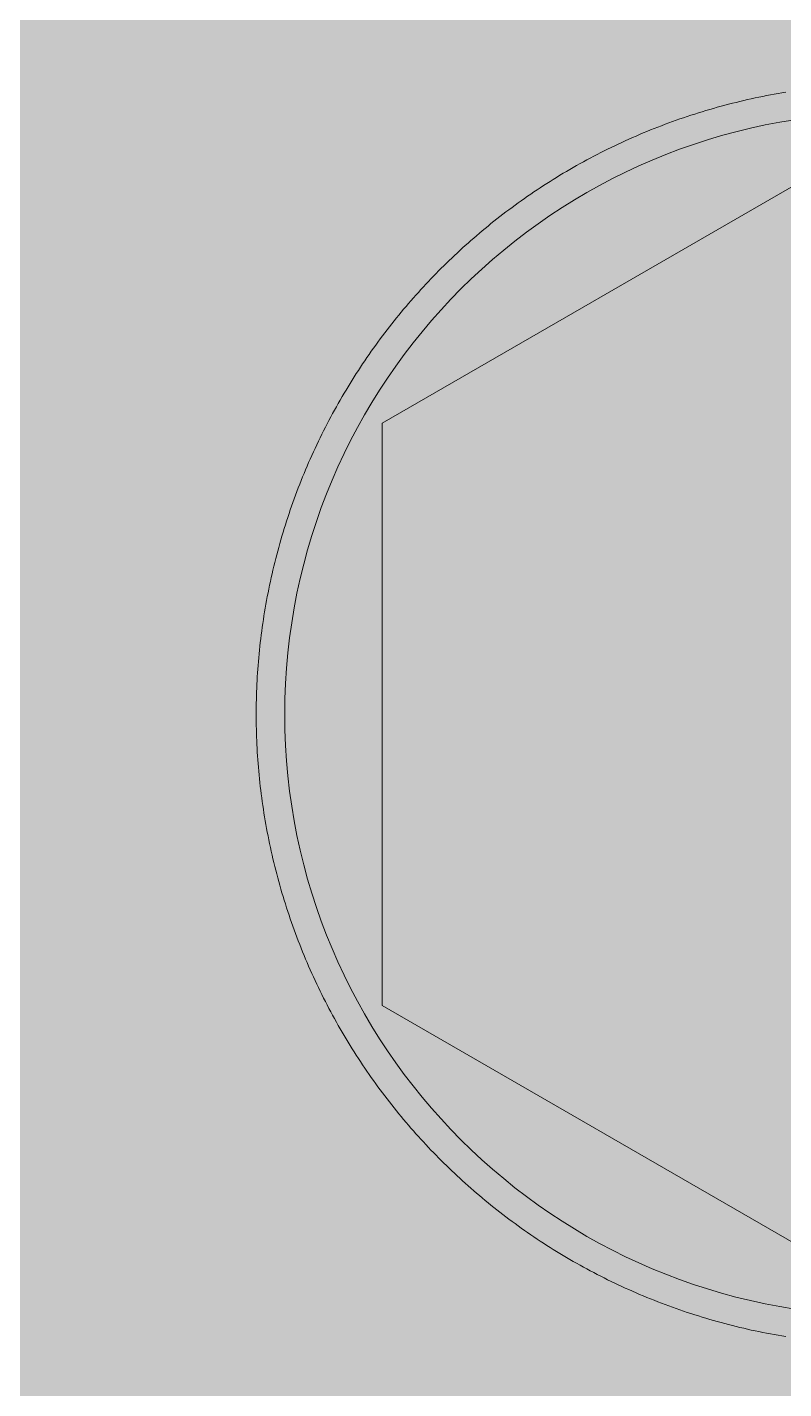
# Model space of a CAD drawing. Header units: millimetres. Extents: x 126 to 12547, y 1644 to 26714.
# Drawn here: x 9356.46 to 9359.46, y 3332.36 to 3337.76 of the extents above; entities that cross this region are included whole.
import ezdxf

# ---------------------------------------------------------------- set-up
doc = ezdxf.new("R2010")
doc.units = ezdxf.units.MM
for name, color, linetype, lineweight in [('F_ARREDI', 7, 'Continuous', 5), ('F_FERRAMENTA', 253, 'Continuous', 5), ('F_MULTI laminato OPACO_retino', 1, 'Continuous', 5), ('F_MULTI_tessuto_retino', 8, 'Continuous', 5)]:
    doc.layers.add(name, color=color, linetype=linetype, lineweight=lineweight)

# ---------------------------------------------------------------- blocks, each defined once
blk = doc.blocks.new('CASSETTIERA INTERNA_armadi_sez._..........')
at = {"layer": 'F_MULTI laminato OPACO_retino'}
h = blk.add_hatch(color=9, dxfattribs=at)
h.dxf.hatch_style = 1
h.paths.add_polyline_path([(737308.4138, 530376.8016), (737838.4138, 530376.8016), (737838.4138, 529835.8018), (737308.4138, 529835.8018)])
blk = doc.blocks.new('ARMADIO_camera master_sez._2')
at = {"layer": 'F_MULTI_tessuto_retino', "true_color": 0x939598}
h = blk.add_hatch(color=252, dxfattribs=at)
h.dxf.hatch_style = 1
h.paths.add_polyline_path([(737273.4138, 529835.8018), (737853.4138, 529835.8018), (737853.4138, 531875.8018), (737273.4138, 531875.8018)])
at = {"layer": 'F_FERRAMENTA'}
for p, q in [((737802.7879, 529908.2219), (737802.8029, 529908.2258)), ((737802.8029, 529908.2258), (737802.8179, 529908.2295)), ((737802.8179, 529908.2295), (737802.833, 529908.2332)), ((737802.833, 529908.2332), (737802.8481, 529908.2367)), ((737802.8481, 529908.2367), (737802.8631, 529908.2402)), ((737802.8631, 529908.2402), (737802.8782, 529908.2435)), ((737802.8782, 529908.2435), (737802.8934, 529908.2468)), ((737802.8934, 529908.2468), (737802.9085, 529908.25)), ((737802.9085, 529908.25), (737802.9236, 529908.253)), ((737802.9236, 529908.253), (737802.9387, 529908.256)), ((737802.9387, 529908.256), (737802.9539, 529908.2589)), ((737802.9539, 529908.2589), (737802.9691, 529908.2617)), ((737802.9691, 529908.2617), (737802.9842, 529908.2644)), ((737802.9842, 529908.2644), (737802.9994, 529908.267)), ((737802.9994, 529908.267), (737803.0145, 529908.2695)), ((737802.6093, 529908.1686), (737802.624, 529908.1735)), ((737802.624, 529908.1735), (737802.6388, 529908.1784)), ((737802.6388, 529908.1784), (737802.6536, 529908.1831)), ((737802.6536, 529908.1831), (737802.6684, 529908.1878)), ((737802.6684, 529908.1878), (737802.6833, 529908.1924)), ((737802.6833, 529908.1924), (737802.6981, 529908.1969)), ((737802.6981, 529908.1969), (737802.713, 529908.2013)), ((737802.713, 529908.2013), (737802.728, 529908.2056)), ((737802.728, 529908.2056), (737802.7429, 529908.2098)), ((737802.7429, 529908.2098), (737802.7579, 529908.214)), ((737802.7579, 529908.214), (737802.7729, 529908.218)), ((737802.7729, 529908.218), (737802.7879, 529908.2219)), ((737802.4637, 529908.114), (737802.4781, 529908.1199)), ((737802.4781, 529908.1199), (737802.4925, 529908.1256)), ((737802.4925, 529908.1256), (737802.507, 529908.1313)), ((737802.507, 529908.1313), (737802.5215, 529908.1369)), ((737802.5215, 529908.1369), (737802.5361, 529908.1424)), ((737802.5361, 529908.1424), (737802.5506, 529908.1478)), ((737802.5506, 529908.1478), (737802.5653, 529908.1531)), ((737802.5653, 529908.1531), (737802.5799, 529908.1584)), ((737802.5799, 529908.1584), (737802.5946, 529908.1635)), ((737802.5946, 529908.1635), (737802.6093, 529908.1686)), ((737801.4138, 529906.9563), (737803.4138, 529908.111)), ((737802.3361, 529908.0573), (737802.3501, 529908.064)), ((737802.3501, 529908.064), (737802.3641, 529908.0705)), ((737802.3641, 529908.0705), (737802.3782, 529908.077)), ((737802.3782, 529908.077), (737802.3924, 529908.0834)), ((737802.3924, 529908.0834), (737802.4066, 529908.0897)), ((737802.4066, 529908.0897), (737802.4208, 529908.0959)), ((737802.4208, 529908.0959), (737802.4351, 529908.102)), ((737802.4351, 529908.102), (737802.4494, 529908.1081)), ((737802.4494, 529908.1081), (737802.4637, 529908.114)), ((737802.2394, 529908.0085), (737802.253, 529908.0157)), ((737802.253, 529908.0157), (737802.2667, 529908.0229)), ((737802.2667, 529908.0229), (737802.2805, 529908.0299)), ((737802.2805, 529908.0299), (737802.2943, 529908.0369)), ((737802.2943, 529908.0369), (737802.3082, 529908.0438)), ((737802.3082, 529908.0438), (737802.3221, 529908.0506)), ((737802.3221, 529908.0506), (737802.3361, 529908.0573)), ((737802.132, 529907.9479), (737802.1452, 529907.9558)), ((737802.1452, 529907.9558), (737802.1585, 529907.9635)), ((737802.1585, 529907.9635), (737802.1718, 529907.9712)), ((737802.1718, 529907.9712), (737802.1852, 529907.9788)), ((737802.1852, 529907.9788), (737802.1987, 529907.9864)), ((737802.1987, 529907.9864), (737802.2122, 529907.9938)), ((737802.2122, 529907.9938), (737802.2257, 529908.0012)), ((737802.2257, 529908.0012), (737802.2394, 529908.0085)), ((737802.0538, 529907.8993), (737802.0667, 529907.9076)), ((737802.0667, 529907.9076), (737802.0796, 529907.9158)), ((737802.0796, 529907.9158), (737802.0926, 529907.9239)), ((737802.0926, 529907.9239), (737802.1057, 529907.932)), ((737802.1057, 529907.932), (737802.1188, 529907.94)), ((737802.1188, 529907.94), (737802.132, 529907.9479)), ((737801.9656, 529907.8394), (737801.978, 529907.8482)), ((737801.978, 529907.8482), (737801.9905, 529907.8569)), ((737801.9905, 529907.8569), (737802.003, 529907.8655)), ((737802.003, 529907.8655), (737802.0156, 529907.874)), ((737802.0156, 529907.874), (737802.0283, 529907.8825)), ((737802.0283, 529907.8825), (737802.041, 529907.891)), ((737802.041, 529907.891), (737802.0538, 529907.8993)), ((737801.8926, 529907.7855), (737801.9046, 529907.7946)), ((737801.9046, 529907.7946), (737801.9166, 529907.8037)), ((737801.9166, 529907.8037), (737801.9288, 529907.8127)), ((737801.9288, 529907.8127), (737801.941, 529907.8217)), ((737801.941, 529907.8217), (737801.9533, 529907.8306)), ((737801.9533, 529907.8306), (737801.9656, 529907.8394)), ((737801.8337, 529907.7389), (737801.8453, 529907.7483)), ((737801.8453, 529907.7483), (737801.8571, 529907.7577)), ((737801.8571, 529907.7577), (737801.8688, 529907.767)), ((737801.8688, 529907.767), (737801.8807, 529907.7763)), ((737801.8807, 529907.7763), (737801.8926, 529907.7855)), ((737801.7655, 529907.6812), (737801.7767, 529907.691)), ((737801.7767, 529907.691), (737801.7879, 529907.7006)), ((737801.7879, 529907.7006), (737801.7993, 529907.7103)), ((737801.7993, 529907.7103), (737801.8107, 529907.7199)), ((737801.8107, 529907.7199), (737801.8222, 529907.7294)), ((737801.8222, 529907.7294), (737801.8337, 529907.7389)), ((737801.7001, 529907.6218), (737801.7108, 529907.6318)), ((737801.7108, 529907.6318), (737801.7216, 529907.6418)), ((737801.7216, 529907.6418), (737801.7324, 529907.6517)), ((737801.7324, 529907.6517), (737801.7434, 529907.6616)), ((737801.7434, 529907.6616), (737801.7544, 529907.6714)), ((737801.7544, 529907.6714), (737801.7655, 529907.6812)), ((737801.6478, 529907.5711), (737801.6581, 529907.5813)), ((737801.6581, 529907.5813), (737801.6684, 529907.5915)), ((737801.6684, 529907.5915), (737801.6789, 529907.6016)), ((737801.6789, 529907.6016), (737801.6895, 529907.6117)), ((737801.6895, 529907.6117), (737801.7001, 529907.6218)), ((737801.597, 529907.5189), (737801.6071, 529907.5295)), ((737801.6071, 529907.5295), (737801.6172, 529907.54)), ((737801.6172, 529907.54), (737801.6273, 529907.5505)), ((737801.6273, 529907.5505), (737801.6375, 529907.5608)), ((737801.6375, 529907.5608), (737801.6478, 529907.5711)), ((737801.5473, 529907.4648), (737801.5572, 529907.4757)), ((737801.5572, 529907.4757), (737801.5671, 529907.4867)), ((737801.5671, 529907.4867), (737801.577, 529907.4975)), ((737801.577, 529907.4975), (737801.587, 529907.5082)), ((737801.587, 529907.5082), (737801.597, 529907.5189)), ((737801.4988, 529907.4086), (737801.5084, 529907.42)), ((737801.5084, 529907.42), (737801.5181, 529907.4313)), ((737801.5181, 529907.4313), (737801.5278, 529907.4425)), ((737801.5278, 529907.4425), (737801.5375, 529907.4537)), ((737801.5375, 529907.4537), (737801.5473, 529907.4648)), ((737801.4516, 529907.3507), (737801.4609, 529907.3624)), ((737801.4609, 529907.3624), (737801.4703, 529907.3741)), ((737801.4703, 529907.3741), (737801.4798, 529907.3857)), ((737801.4798, 529907.3857), (737801.4893, 529907.3972)), ((737801.4893, 529907.3972), (737801.4988, 529907.4086)), ((737801.4149, 529907.303), (737801.424, 529907.315)), ((737801.424, 529907.315), (737801.4331, 529907.327)), ((737801.4331, 529907.327), (737801.4423, 529907.3389)), ((737801.4423, 529907.3389), (737801.4516, 529907.3507)), ((737801.3704, 529907.2419), (737801.3791, 529907.2542)), ((737801.3791, 529907.2542), (737801.388, 529907.2665)), ((737801.388, 529907.2665), (737801.3969, 529907.2788)), ((737801.3969, 529907.2788), (737801.4059, 529907.2909)), ((737801.4059, 529907.2909), (737801.4149, 529907.303)), ((737801.3359, 529907.1917), (737801.3444, 529907.2044)), ((737801.3444, 529907.2044), (737801.353, 529907.2169)), ((737801.353, 529907.2169), (737801.3617, 529907.2294)), ((737801.3617, 529907.2294), (737801.3704, 529907.2419)), ((737801.3026, 529907.1406), (737801.3108, 529907.1535)), ((737801.3108, 529907.1535), (737801.3191, 529907.1663)), ((737801.3191, 529907.1663), (737801.3275, 529907.179)), ((737801.3275, 529907.179), (737801.3359, 529907.1917)), ((737801.2704, 529907.0884), (737801.2784, 529907.1015)), ((737801.2784, 529907.1015), (737801.2864, 529907.1146)), ((737801.2864, 529907.1146), (737801.2945, 529907.1276)), ((737801.2945, 529907.1276), (737801.3026, 529907.1406)), ((737801.2395, 529907.0353), (737801.2471, 529907.0487)), ((737801.2471, 529907.0487), (737801.2548, 529907.062)), ((737801.2548, 529907.062), (737801.2626, 529907.0752)), ((737801.2626, 529907.0752), (737801.2704, 529907.0884)), ((737801.2097, 529906.9814), (737801.217, 529906.9949)), ((737801.217, 529906.9949), (737801.2244, 529907.0085)), ((737801.2244, 529907.0085), (737801.2319, 529907.0219)), ((737801.2319, 529907.0219), (737801.2395, 529907.0353)), ((737801.1812, 529906.9266), (737801.1882, 529906.9404)), ((737801.1882, 529906.9404), (737801.1953, 529906.9541)), ((737801.1953, 529906.9541), (737801.2025, 529906.9678)), ((737801.2025, 529906.9678), (737801.2097, 529906.9814)), ((737801.4138, 529904.6469), (737801.4138, 529906.9563)), ((737801.1541, 529906.871), (737801.1607, 529906.885)), ((737801.1607, 529906.885), (737801.1675, 529906.8989)), ((737801.1675, 529906.8989), (737801.1743, 529906.9128)), ((737801.1743, 529906.9128), (737801.1812, 529906.9266)), ((737801.1283, 529906.8147), (737801.1346, 529906.8288)), ((737801.1346, 529906.8288), (737801.141, 529906.8429)), ((737801.141, 529906.8429), (737801.1475, 529906.857)), ((737801.1475, 529906.857), (737801.1541, 529906.871)), ((737801.1038, 529906.7577), (737801.1098, 529906.772)), ((737801.1098, 529906.772), (737801.1159, 529906.7863)), ((737801.1159, 529906.7863), (737801.122, 529906.8005)), ((737801.122, 529906.8005), (737801.1283, 529906.8147)), ((737801.0808, 529906.7001), (737801.0864, 529906.7146)), ((737801.0864, 529906.7146), (737801.0922, 529906.729)), ((737801.0922, 529906.729), (737801.098, 529906.7434)), ((737801.098, 529906.7434), (737801.1038, 529906.7577)), ((737801.0645, 529906.6565), (737801.0699, 529906.6711)), ((737801.0699, 529906.6711), (737801.0753, 529906.6856)), ((737801.0753, 529906.6856), (737801.0808, 529906.7001)), ((737801.044, 529906.5979), (737801.049, 529906.6126)), ((737801.049, 529906.6126), (737801.0541, 529906.6272)), ((737801.0541, 529906.6272), (737801.0593, 529906.6419)), ((737801.0593, 529906.6419), (737801.0645, 529906.6565)), ((737801.025, 529906.5388), (737801.0296, 529906.5536)), ((737801.0296, 529906.5536), (737801.0343, 529906.5684)), ((737801.0343, 529906.5684), (737801.0391, 529906.5831)), ((737801.0391, 529906.5831), (737801.044, 529906.5979)), ((737801.0117, 529906.4942), (737801.016, 529906.5091)), ((737801.016, 529906.5091), (737801.0205, 529906.5239)), ((737801.0205, 529906.5239), (737801.025, 529906.5388)), ((737800.9952, 529906.4344), (737800.9992, 529906.4494)), ((737800.9992, 529906.4494), (737801.0033, 529906.4643)), ((737801.0033, 529906.4643), (737801.0074, 529906.4793)), ((737801.0074, 529906.4793), (737801.0117, 529906.4942)), ((737800.9803, 529906.3743), (737800.9839, 529906.3894)), ((737800.9839, 529906.3894), (737800.9876, 529906.4044)), ((737800.9876, 529906.4044), (737800.9913, 529906.4194)), ((737800.9913, 529906.4194), (737800.9952, 529906.4344)), ((737800.9701, 529906.3291), (737800.9734, 529906.3442)), ((737800.9734, 529906.3442), (737800.9768, 529906.3593)), ((737800.9768, 529906.3593), (737800.9803, 529906.3743)), ((737800.9578, 529906.2687), (737800.9607, 529906.2838)), ((737800.9607, 529906.2838), (737800.9637, 529906.2989)), ((737800.9637, 529906.2989), (737800.9669, 529906.314)), ((737800.9669, 529906.314), (737800.9701, 529906.3291)), ((737800.9496, 529906.2233), (737800.9522, 529906.2384)), ((737800.9522, 529906.2384), (737800.955, 529906.2536)), ((737800.955, 529906.2536), (737800.9578, 529906.2687)), ((737800.94, 529906.1627), (737800.9423, 529906.1778)), ((737800.9423, 529906.1778), (737800.9446, 529906.193)), ((737800.9446, 529906.193), (737800.9471, 529906.2081)), ((737800.9471, 529906.2081), (737800.9496, 529906.2233)), ((737800.9338, 529906.1172), (737800.9358, 529906.1323)), ((737800.9358, 529906.1323), (737800.9378, 529906.1475)), ((737800.9378, 529906.1475), (737800.94, 529906.1627)), ((737800.9269, 529906.0566), (737800.9285, 529906.0718)), ((737800.9285, 529906.0718), (737800.9301, 529906.0869)), ((737800.9301, 529906.0869), (737800.9319, 529906.102)), ((737800.9319, 529906.102), (737800.9338, 529906.1172)), ((737800.9214, 529905.9962), (737800.9226, 529906.0113)), ((737800.9226, 529906.0113), (737800.9239, 529906.0264)), ((737800.9239, 529906.0264), (737800.9254, 529906.0415)), ((737800.9254, 529906.0415), (737800.9269, 529906.0566)), ((737800.9183, 529905.951), (737800.9192, 529905.9661)), ((737800.9192, 529905.9661), (737800.9203, 529905.9811)), ((737800.9203, 529905.9811), (737800.9214, 529905.9962)), ((737800.9154, 529905.891), (737800.916, 529905.906)), ((737800.916, 529905.906), (737800.9166, 529905.921)), ((737800.9166, 529905.921), (737800.9174, 529905.936)), ((737800.9174, 529905.936), (737800.9183, 529905.951)), ((737800.9142, 529905.8462), (737800.9145, 529905.8611)), ((737800.9145, 529905.8611), (737800.9149, 529905.876)), ((737800.9149, 529905.876), (737800.9154, 529905.891)), ((737800.9138, 529905.8164), (737800.9139, 529905.8313)), ((737800.9138, 529905.8016), (737800.9138, 529905.8164)), ((737800.9138, 529905.7867), (737800.9138, 529905.8016)), ((737800.9139, 529905.8313), (737800.9142, 529905.8462)), ((737800.9139, 529905.7719), (737800.9138, 529905.7867)), ((737800.9142, 529905.757), (737800.9139, 529905.7719)), ((737800.9145, 529905.742), (737800.9142, 529905.757)), ((737800.9149, 529905.7271), (737800.9145, 529905.742)), ((737800.9154, 529905.7122), (737800.9149, 529905.7271)), ((737800.916, 529905.6972), (737800.9154, 529905.7122)), ((737800.9166, 529905.6822), (737800.916, 529905.6972)), ((737800.9174, 529905.6672), (737800.9166, 529905.6822)), ((737800.9183, 529905.6521), (737800.9174, 529905.6672)), ((737800.9192, 529905.6371), (737800.9183, 529905.6521)), ((737800.9203, 529905.622), (737800.9192, 529905.6371)), ((737800.9214, 529905.6069), (737800.9203, 529905.622)), ((737800.9226, 529905.5918), (737800.9214, 529905.6069)), ((737800.9239, 529905.5767), (737800.9226, 529905.5918)), ((737800.9254, 529905.5616), (737800.9239, 529905.5767)), ((737800.9269, 529905.5465), (737800.9254, 529905.5616)), ((737800.9285, 529905.5314), (737800.9269, 529905.5465)), ((737800.9301, 529905.5162), (737800.9285, 529905.5314)), ((737800.9319, 529905.5011), (737800.9301, 529905.5162)), ((737800.9338, 529905.4859), (737800.9319, 529905.5011)), ((737800.9358, 529905.4708), (737800.9338, 529905.4859)), ((737800.9378, 529905.4556), (737800.9358, 529905.4708)), ((737800.94, 529905.4405), (737800.9378, 529905.4556)), ((737800.9423, 529905.4253), (737800.94, 529905.4405)), ((737800.9446, 529905.4102), (737800.9423, 529905.4253)), ((737800.9471, 529905.395), (737800.9446, 529905.4102)), ((737800.9496, 529905.3799), (737800.9471, 529905.395)), ((737800.9522, 529905.3647), (737800.9496, 529905.3799)), ((737800.955, 529905.3496), (737800.9522, 529905.3647)), ((737800.9578, 529905.3344), (737800.955, 529905.3496)), ((737800.9607, 529905.3193), (737800.9578, 529905.3344)), ((737800.9637, 529905.3042), (737800.9607, 529905.3193)), ((737800.9669, 529905.2891), (737800.9637, 529905.3042)), ((737800.9701, 529905.274), (737800.9669, 529905.2891)), ((737800.9734, 529905.2589), (737800.9701, 529905.274)), ((737800.9768, 529905.2438), (737800.9734, 529905.2589)), ((737800.9803, 529905.2288), (737800.9768, 529905.2438)), ((737800.9839, 529905.2137), (737800.9803, 529905.2288)), ((737800.9876, 529905.1987), (737800.9839, 529905.2137)), ((737800.9913, 529905.1837), (737800.9876, 529905.1987)), ((737800.9952, 529905.1687), (737800.9913, 529905.1837)), ((737800.9992, 529905.1537), (737800.9952, 529905.1687)), ((737801.0033, 529905.1388), (737800.9992, 529905.1537)), ((737801.0074, 529905.1239), (737801.0033, 529905.1388)), ((737801.0117, 529905.1089), (737801.0074, 529905.1239)), ((737801.016, 529905.0941), (737801.0117, 529905.1089)), ((737801.0205, 529905.0792), (737801.016, 529905.0941)), ((737801.025, 529905.0643), (737801.0205, 529905.0792)), ((737801.0296, 529905.0495), (737801.025, 529905.0643)), ((737801.0343, 529905.0347), (737801.0296, 529905.0495)), ((737801.0391, 529905.02), (737801.0343, 529905.0347)), ((737801.044, 529905.0053), (737801.0391, 529905.02)), ((737801.049, 529904.9906), (737801.044, 529905.0053)), ((737801.0541, 529904.9759), (737801.049, 529904.9906)), ((737801.0593, 529904.9613), (737801.0541, 529904.9759)), ((737801.0645, 529904.9466), (737801.0593, 529904.9613)), ((737801.0699, 529904.9321), (737801.0645, 529904.9466)), ((737801.0753, 529904.9175), (737801.0699, 529904.9321)), ((737801.0808, 529904.903), (737801.0753, 529904.9175)), ((737801.0864, 529904.8886), (737801.0808, 529904.903)), ((737801.0922, 529904.8741), (737801.0864, 529904.8886)), ((737801.098, 529904.8598), (737801.0922, 529904.8741)), ((737801.1038, 529904.8454), (737801.098, 529904.8598)), ((737801.1098, 529904.8311), (737801.1038, 529904.8454)), ((737801.1159, 529904.8168), (737801.1098, 529904.8311)), ((737801.122, 529904.8026), (737801.1159, 529904.8168)), ((737801.1283, 529904.7884), (737801.122, 529904.8026)), ((737801.1346, 529904.7743), (737801.1283, 529904.7884)), ((737801.141, 529904.7602), (737801.1346, 529904.7743)), ((737801.1475, 529904.7461), (737801.141, 529904.7602)), ((737801.1541, 529904.7321), (737801.1475, 529904.7461)), ((737801.1607, 529904.7182), (737801.1541, 529904.7321)), ((737801.1675, 529904.7042), (737801.1607, 529904.7182)), ((737801.1743, 529904.6904), (737801.1675, 529904.7042)), ((737801.1812, 529904.6765), (737801.1743, 529904.6904)), ((737801.1882, 529904.6628), (737801.1812, 529904.6765)), ((737801.1953, 529904.649), (737801.1882, 529904.6628)), ((737801.2025, 529904.6354), (737801.1953, 529904.649)), ((737801.2097, 529904.6218), (737801.2025, 529904.6354)), ((737801.217, 529904.6082), (737801.2097, 529904.6218)), ((737801.2244, 529904.5947), (737801.217, 529904.6082)), ((737803.4138, 529903.4922), (737801.4138, 529904.6469)), ((737801.2319, 529904.5812), (737801.2244, 529904.5947)), ((737801.2395, 529904.5678), (737801.2319, 529904.5812)), ((737801.2471, 529904.5544), (737801.2395, 529904.5678)), ((737801.2548, 529904.5411), (737801.2471, 529904.5544)), ((737801.2626, 529904.5279), (737801.2548, 529904.5411)), ((737801.2704, 529904.5147), (737801.2626, 529904.5279)), ((737801.2784, 529904.5016), (737801.2704, 529904.5147)), ((737801.2864, 529904.4885), (737801.2784, 529904.5016)), ((737801.2945, 529904.4755), (737801.2864, 529904.4885)), ((737801.3026, 529904.4626), (737801.2945, 529904.4755)), ((737801.3108, 529904.4497), (737801.3026, 529904.4626)), ((737801.3191, 529904.4368), (737801.3108, 529904.4497)), ((737801.3275, 529904.4241), (737801.3191, 529904.4368)), ((737801.3359, 529904.4114), (737801.3275, 529904.4241)), ((737801.3444, 529904.3988), (737801.3359, 529904.4114)), ((737801.353, 529904.3862), (737801.3444, 529904.3988)), ((737801.3617, 529904.3737), (737801.353, 529904.3862)), ((737801.3704, 529904.3613), (737801.3617, 529904.3737)), ((737801.3791, 529904.3489), (737801.3704, 529904.3613)), ((737801.388, 529904.3366), (737801.3791, 529904.3489)), ((737801.3969, 529904.3244), (737801.388, 529904.3366)), ((737801.4059, 529904.3122), (737801.3969, 529904.3244)), ((737801.4149, 529904.3001), (737801.4059, 529904.3122)), ((737801.424, 529904.2881), (737801.4149, 529904.3001)), ((737801.4331, 529904.2761), (737801.424, 529904.2881)), ((737801.4423, 529904.2643), (737801.4331, 529904.2761)), ((737801.4516, 529904.2524), (737801.4423, 529904.2643)), ((737801.4609, 529904.2407), (737801.4516, 529904.2524)), ((737801.4703, 529904.229), (737801.4609, 529904.2407)), ((737801.4798, 529904.2174), (737801.4703, 529904.229)), ((737801.4893, 529904.2059), (737801.4798, 529904.2174)), ((737801.4988, 529904.1945), (737801.4893, 529904.2059)), ((737801.5084, 529904.1831), (737801.4988, 529904.1945)), ((737801.5181, 529904.1718), (737801.5084, 529904.1831)), ((737801.5278, 529904.1606), (737801.5181, 529904.1718)), ((737801.5375, 529904.1494), (737801.5278, 529904.1606)), ((737801.5473, 529904.1384), (737801.5375, 529904.1494)), ((737801.5572, 529904.1274), (737801.5473, 529904.1384)), ((737801.5671, 529904.1165), (737801.5572, 529904.1274)), ((737801.577, 529904.1056), (737801.5671, 529904.1165)), ((737801.587, 529904.0949), (737801.577, 529904.1056)), ((737801.597, 529904.0842), (737801.587, 529904.0949)), ((737801.6071, 529904.0736), (737801.597, 529904.0842)), ((737801.6172, 529904.0631), (737801.6071, 529904.0736)), ((737801.6273, 529904.0527), (737801.6172, 529904.0631)), ((737801.6375, 529904.0423), (737801.6273, 529904.0527)), ((737801.6478, 529904.032), (737801.6375, 529904.0423)), ((737801.6581, 529904.0218), (737801.6478, 529904.032)), ((737801.6684, 529904.0116), (737801.6581, 529904.0218)), ((737801.6789, 529904.0015), (737801.6684, 529904.0116)), ((737801.6895, 529903.9914), (737801.6789, 529904.0015)), ((737801.7001, 529903.9813), (737801.6895, 529903.9914)), ((737801.7108, 529903.9713), (737801.7001, 529903.9813)), ((737801.7216, 529903.9613), (737801.7108, 529903.9713)), ((737801.7324, 529903.9514), (737801.7216, 529903.9613)), ((737801.7434, 529903.9415), (737801.7324, 529903.9514)), ((737801.7544, 529903.9317), (737801.7434, 529903.9415)), ((737801.7655, 529903.9219), (737801.7544, 529903.9317)), ((737801.7767, 529903.9122), (737801.7655, 529903.9219)), ((737801.7879, 529903.9025), (737801.7767, 529903.9122)), ((737801.7993, 529903.8928), (737801.7879, 529903.9025)), ((737801.8107, 529903.8833), (737801.7993, 529903.8928)), ((737801.8222, 529903.8737), (737801.8107, 529903.8833)), ((737801.8337, 529903.8642), (737801.8222, 529903.8737)), ((737801.8453, 529903.8548), (737801.8337, 529903.8642)), ((737801.8571, 529903.8454), (737801.8453, 529903.8548)), ((737801.8688, 529903.8361), (737801.8571, 529903.8454)), ((737801.8807, 529903.8269), (737801.8688, 529903.8361)), ((737801.8926, 529903.8177), (737801.8807, 529903.8269)), ((737801.9046, 529903.8085), (737801.8926, 529903.8177)), ((737801.9166, 529903.7994), (737801.9046, 529903.8085)), ((737801.9288, 529903.7904), (737801.9166, 529903.7994)), ((737801.941, 529903.7815), (737801.9288, 529903.7904)), ((737801.9533, 529903.7726), (737801.941, 529903.7815)), ((737801.9656, 529903.7637), (737801.9533, 529903.7726)), ((737801.978, 529903.755), (737801.9656, 529903.7637)), ((737801.9905, 529903.7463), (737801.978, 529903.755)), ((737802.003, 529903.7376), (737801.9905, 529903.7463)), ((737802.0156, 529903.7291), (737802.003, 529903.7376)), ((737802.0283, 529903.7206), (737802.0156, 529903.7291)), ((737802.041, 529903.7122), (737802.0283, 529903.7206)), ((737802.0538, 529903.7038), (737802.041, 529903.7122)), ((737802.0667, 529903.6955), (737802.0538, 529903.7038)), ((737802.0796, 529903.6873), (737802.0667, 529903.6955)), ((737802.0926, 529903.6792), (737802.0796, 529903.6873)), ((737802.1057, 529903.6711), (737802.0926, 529903.6792)), ((737802.1188, 529903.6631), (737802.1057, 529903.6711)), ((737802.132, 529903.6552), (737802.1188, 529903.6631)), ((737802.1452, 529903.6474), (737802.132, 529903.6552)), ((737802.1585, 529903.6396), (737802.1452, 529903.6474)), ((737802.1718, 529903.6319), (737802.1585, 529903.6396)), ((737802.1852, 529903.6243), (737802.1718, 529903.6319)), ((737802.1987, 529903.6168), (737802.1852, 529903.6243)), ((737802.2122, 529903.6093), (737802.1987, 529903.6168)), ((737802.2257, 529903.6019), (737802.2122, 529903.6093)), ((737802.2394, 529903.5946), (737802.2257, 529903.6019)), ((737802.253, 529903.5874), (737802.2394, 529903.5946)), ((737802.2667, 529903.5803), (737802.253, 529903.5874)), ((737802.2805, 529903.5732), (737802.2667, 529903.5803)), ((737802.2943, 529903.5662), (737802.2805, 529903.5732)), ((737802.3082, 529903.5593), (737802.2943, 529903.5662)), ((737802.3221, 529903.5525), (737802.3082, 529903.5593)), ((737802.3361, 529903.5458), (737802.3221, 529903.5525)), ((737802.3501, 529903.5392), (737802.3361, 529903.5458)), ((737802.3641, 529903.5326), (737802.3501, 529903.5392)), ((737802.3782, 529903.5261), (737802.3641, 529903.5326)), ((737802.3924, 529903.5197), (737802.3782, 529903.5261)), ((737802.4066, 529903.5134), (737802.3924, 529903.5197)), ((737802.4208, 529903.5072), (737802.4066, 529903.5134)), ((737802.4351, 529903.5011), (737802.4208, 529903.5072)), ((737802.4494, 529903.4951), (737802.4351, 529903.5011)), ((737802.4637, 529903.4891), (737802.4494, 529903.4951)), ((737802.4781, 529903.4833), (737802.4637, 529903.4891)), ((737802.4925, 529903.4775), (737802.4781, 529903.4833)), ((737802.507, 529903.4718), (737802.4925, 529903.4775)), ((737802.5215, 529903.4662), (737802.507, 529903.4718)), ((737802.5361, 529903.4607), (737802.5215, 529903.4662)), ((737802.5506, 529903.4553), (737802.5361, 529903.4607)), ((737802.5653, 529903.45), (737802.5506, 529903.4553)), ((737802.5799, 529903.4448), (737802.5653, 529903.45)), ((737802.5946, 529903.4396), (737802.5799, 529903.4448)), ((737802.6093, 529903.4346), (737802.5946, 529903.4396)), ((737802.624, 529903.4296), (737802.6093, 529903.4346)), ((737802.6388, 529903.4248), (737802.624, 529903.4296)), ((737802.6536, 529903.42), (737802.6388, 529903.4248)), ((737802.6684, 529903.4153), (737802.6536, 529903.42)), ((737802.6833, 529903.4107), (737802.6684, 529903.4153)), ((737802.6981, 529903.4062), (737802.6833, 529903.4107)), ((737802.713, 529903.4018), (737802.6981, 529903.4062)), ((737802.728, 529903.3975), (737802.713, 529903.4018)), ((737802.7429, 529903.3933), (737802.728, 529903.3975)), ((737802.7579, 529903.3892), (737802.7429, 529903.3933)), ((737802.7729, 529903.3851), (737802.7579, 529903.3892)), ((737802.7879, 529903.3812), (737802.7729, 529903.3851)), ((737802.8029, 529903.3774), (737802.7879, 529903.3812)), ((737802.8179, 529903.3736), (737802.8029, 529903.3774)), ((737802.833, 529903.37), (737802.8179, 529903.3736)), ((737802.8481, 529903.3664), (737802.833, 529903.37)), ((737802.8631, 529903.363), (737802.8481, 529903.3664)), ((737802.8782, 529903.3596), (737802.8631, 529903.363)), ((737802.8934, 529903.3563), (737802.8782, 529903.3596)), ((737802.9085, 529903.3532), (737802.8934, 529903.3563)), ((737802.9236, 529903.3501), (737802.9085, 529903.3532)), ((737802.9387, 529903.3471), (737802.9236, 529903.3501)), ((737802.9539, 529903.3442), (737802.9387, 529903.3471)), ((737802.9691, 529903.3414), (737802.9539, 529903.3442)), ((737802.9842, 529903.3388), (737802.9691, 529903.3414)), ((737802.9994, 529903.3362), (737802.9842, 529903.3388)), ((737803.0145, 529903.3337), (737802.9994, 529903.3362))]:
    blk.add_line(p, q, dxfattribs=at)
blk.add_circle((737803.4138, 529905.8016), 2.3866, dxfattribs=at)
at = {"layer": 'F_ARREDI', "lineweight": 5}
blk.add_blockref('CASSETTIERA INTERNA_armadi_sez._..........', (-17, 18), dxfattribs=at)

msp = doc.modelspace()

# ---------------------------------------------------------------- block references
at = {"layer": 'F_ARREDI', "color": 2, "lineweight": 5}
msp.add_blockref('ARMADIO_camera master_sez._2', (-728443.5451, -526570.7637), dxfattribs=at)

doc.saveas('drawing.dxf')
